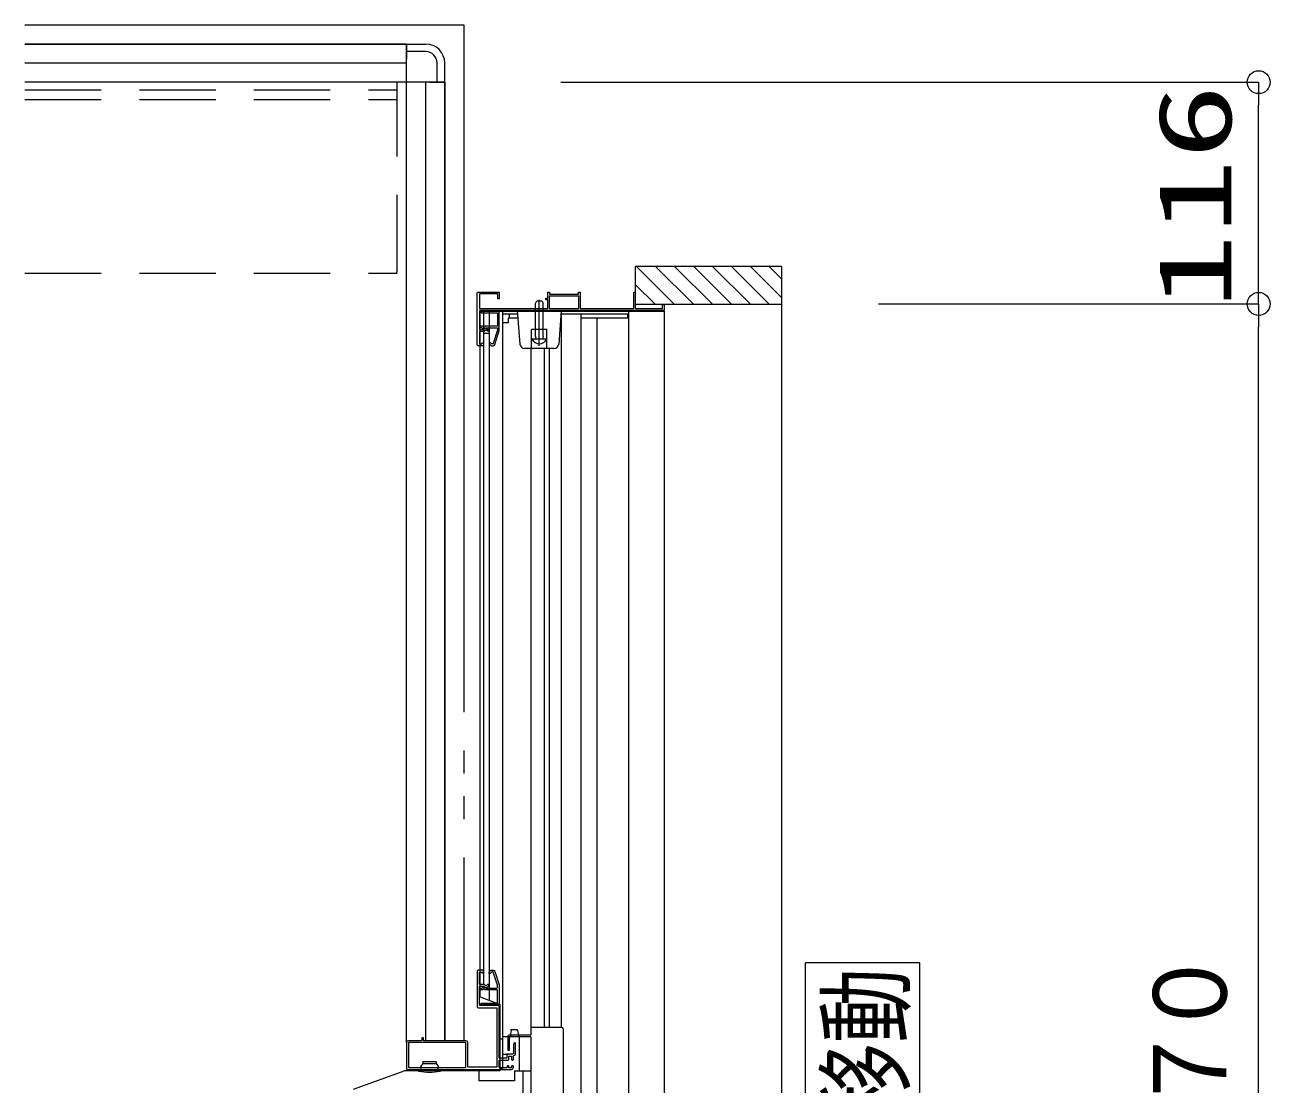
# Model space of a CAD drawing. Units: millimetres on the paper. Extents: x -305 to 305, y -152 to 152.
# Drawn here: x -3.43 to 29.19, y 76.34 to 104.07 of the extents above; entities that cross this region are included whole.
import ezdxf
from ezdxf.enums import TextEntityAlignment as Align

# ---------------------------------------------------------------- set-up
doc = ezdxf.new("R2010")
doc.units = ezdxf.units.MM
doc.linetypes.add('DASHED2', pattern=[3, 2, -1])
doc.linetypes.add('LONG_DOUBLE_CHAIN', pattern=[21.8, 18, -1, 0.6, -0.6, 0.6, -1])
doc.layers.add('0-0_0', color=7, linetype='Continuous', lineweight=9)
doc.layers.add('0-1_VIEW0001', color=7, linetype='Continuous', lineweight=9)
doc.styles.add('ＭＳ ゴシック', font='')
doc.styles.get('ＭＳ ゴシック').set_extended_font_data('MS Gothic')

# ---------------------------------------------------------------- blocks, each defined once
blk = doc.blocks.new('_ORIGIN')
at = {"layer": '0-0_0'}
blk.add_line((0, 0), (-1, 0), dxfattribs=at)
blk.add_circle((0, 0), 0.5, dxfattribs=at)

msp = doc.modelspace()

# ---------------------------------------------------------------- linework, layer by layer
at = {"layer": '0-1_VIEW0001', "linetype": 'LONG_DOUBLE_CHAIN'}
for p, q in [((-3.434, 104.074), (8.066, 104.074)), ((8.066, 104.074), (8.066, 77.474))]:
    msp.add_line(p, q, dxfattribs=at)
at = {"layer": '0-1_VIEW0001'}
for p, q in [((6.566, 103.574), (-3.434, 103.574)), ((-3.434, 103.574), (6.566, 103.574)), ((6.566, 77.424), (6.566, 103.574)), ((6.566, 103.574), (6.566, 103.174)), ((6.566, 103.574), (7.066, 103.574)), ((7.066, 103.374), (6.566, 103.374)), ((6.566, 103.074), (-3.434, 103.074)), ((7.366, 102.574), (7.366, 103.074)), ((7.566, 102.574), (7.566, 103.074)), ((7.566, 102.574), (-3.434, 102.574)), ((7.066, 77.474), (7.066, 102.574)), ((7.166, 102.574), (7.566, 102.574)), ((7.566, 77.474), (7.566, 102.574)), ((7.566, 102.574), (7.566, 77.474)), ((10.606, 102.574), (28.886, 102.574)), ((28.886, 97.369), (28.886, 101.974)), ((16.386, 97.749), (12.566, 97.749)), ((12.566, 96.649), (12.566, 97.749)), ((13.586, 96.749), (12.586, 97.749)), ((14.086, 96.749), (13.086, 97.749)), ((14.586, 96.749), (13.586, 97.749)), ((15.086, 96.749), (14.086, 97.749)), ((15.581, 96.749), (14.581, 97.749)), ((16.076, 96.749), (15.076, 97.749)), ((16.386, 96.933), (15.571, 97.749)), ((16.386, 97.428), (16.066, 97.749)), ((16.386, 97.749), (16.386, 37.274)), ((13.086, 96.749), (12.566, 97.269)), ((8.416, 95.699), (8.416, 97.059)), ((8.431, 97.074), (8.991, 97.074)), ((8.976, 96.899), (8.966, 96.899)), ((8.991, 97.074), (8.991, 96.914)), ((10.311, 96.979), (11.071, 96.979)), ((10.311, 96.649), (10.311, 96.979)), ((11.071, 97.074), (11.116, 97.074)), ((11.071, 97.024), (11.071, 97.074)), ((11.071, 96.979), (11.071, 96.649)), ((11.116, 97.074), (11.116, 96.649)), ((8.496, 96.574), (13.316, 96.574)), ((8.496, 78.624), (8.496, 96.574)), ((8.946, 96.584), (8.564, 96.584)), ((8.576, 96.574), (8.576, 78.949)), ((8.736, 78.531), (8.736, 96.574)), ((8.946, 96.599), (8.946, 96.584)), ((8.976, 96.599), (8.956, 96.599)), ((9.076, 96.574), (9.076, 76.749)), ((9.466, 96.599), (9.532, 95.714)), ((9.941, 95.919), (9.941, 96.779)), ((10.041, 95.674), (10.041, 96.873)), ((10.106, 96.849), (10.141, 96.779)), ((10.141, 95.919), (10.141, 96.779)), ((10.311, 96.649), (11.071, 96.649)), ((10.616, 96.599), (10.55, 95.714)), ((12.376, 96.574), (12.376, 40.294)), ((16.386, 96.749), (12.566, 96.749)), ((13.281, 96.749), (13.301, 96.749)), ((13.316, 96.574), (13.316, 41.469)), ((18.926, 96.769), (28.886, 96.769)), ((18.926, 96.769), (28.886, 96.769)), ((8.531, 96.539), (8.946, 96.539)), ((8.946, 96.539), (8.946, 96.189)), ((9.473, 96.504), (9.076, 96.504)), ((9.076, 96.279), (9.236, 96.279)), ((9.236, 96.279), (9.236, 96.396)), ((9.242, 96.404), (9.481, 96.404)), ((9.261, 96.404), (9.261, 96.504)), ((12.346, 96.504), (10.611, 96.504)), ((10.621, 77.824), (10.621, 96.504)), ((11.131, 96.504), (11.131, 59.449)), ((11.561, 59.449), (11.561, 96.404)), ((8.501, 96.174), (8.501, 96.173)), ((8.508, 96.159), (8.582, 96.119)), ((8.545, 96.189), (8.516, 96.189)), ((8.586, 96.168), (8.552, 96.187)), ((8.576, 95.999), (8.736, 95.999)), ((8.585, 96.098), (8.609, 96.121)), ((8.601, 96.114), (8.605, 96.114)), ((8.618, 96.184), (8.604, 96.17)), ((8.63, 96.079), (8.604, 96.053)), ((8.615, 96.118), (8.636, 96.139)), ((8.626, 96.129), (8.643, 96.129)), ((8.946, 96.189), (8.628, 96.189)), ((8.693, 96.055), (8.648, 96.081)), ((8.668, 96.122), (8.704, 96.101)), ((8.716, 96.079), (8.716, 96.068)), ((10.241, 96.099), (9.841, 96.099)), ((9.841, 95.599), (9.841, 96.099)), ((9.941, 95.919), (9.948, 95.878)), ((10.141, 95.919), (10.134, 95.878)), ((10.241, 95.599), (10.241, 96.099)), ((28.886, 38.874), (28.886, 96.169)), ((8.576, 95.674), (8.441, 95.674)), ((8.471, 95.724), (8.526, 95.724)), ((8.551, 95.749), (8.576, 95.749)), ((8.576, 95.734), (8.576, 95.689)), ((8.726, 95.749), (8.726, 95.73)), ((8.73, 95.719), (8.771, 95.678)), ((8.743, 95.764), (8.741, 95.764)), ((8.79, 95.723), (8.754, 95.759)), ((8.782, 95.674), (8.829, 95.674)), ((8.822, 95.719), (8.801, 95.719)), ((10.425, 95.599), (9.657, 95.599)), ((9.816, 95.6), (9.816, 77.624)), ((10.221, 95.849), (9.861, 95.849)), ((10.173, 95.599), (10.173, 77.824)), ((10.313, 77.824), (10.313, 95.599)), ((8.416, 79.299), (8.416, 78.364)), ((8.561, 79.324), (8.441, 79.324)), ((8.481, 79.274), (8.526, 79.274)), ((8.576, 79.264), (8.576, 79.309)), ((8.726, 79.249), (8.726, 79.268)), ((8.73, 79.278), (8.771, 79.319)), ((8.79, 79.274), (8.754, 79.238)), ((8.782, 79.324), (8.829, 79.324)), ((8.822, 79.279), (8.801, 79.279)), ((8.943, 78.925), (8.836, 79.268)), ((8.877, 79.289), (8.986, 78.938)), ((20.013, 79.511), (17.013, 79.511)), ((17.013, 55.511), (17.013, 79.511)), ((20.013, 55.511), (20.013, 79.511)), ((8.471, 78.959), (8.471, 79.264)), ((8.593, 78.949), (8.481, 78.949)), ((8.551, 79.249), (8.561, 79.249)), ((8.63, 78.919), (8.604, 78.944)), ((8.693, 78.943), (8.648, 78.916)), ((8.743, 79.234), (8.741, 79.234)), ((8.471, 78.409), (8.471, 78.894)), ((8.481, 78.904), (8.575, 78.904)), ((8.496, 78.624), (9.016, 78.424)), ((8.501, 78.824), (8.501, 78.825)), ((8.508, 78.838), (8.582, 78.879)), ((8.545, 78.809), (8.516, 78.809)), ((8.586, 78.83), (8.552, 78.811)), ((8.585, 78.899), (8.608, 78.876)), ((8.601, 78.884), (8.605, 78.884)), ((8.618, 78.813), (8.604, 78.827)), ((8.615, 78.879), (8.636, 78.858)), ((8.626, 78.869), (8.642, 78.869)), ((8.931, 78.809), (8.628, 78.809)), ((8.647, 78.854), (8.931, 78.854)), ((8.667, 78.876), (8.703, 78.897)), ((8.716, 78.918), (8.716, 78.93)), ((8.946, 78.869), (8.946, 78.908)), ((8.946, 78.474), (8.946, 78.794)), ((8.991, 78.908), (8.991, 78.414)), ((8.441, 78.339), (8.931, 78.339)), ((8.976, 78.399), (8.481, 78.399)), ((8.531, 78.459), (8.931, 78.459)), ((8.93, 78.414), (8.564, 78.414)), ((8.931, 78.339), (8.931, 76.784)), ((8.976, 78.399), (8.956, 78.399)), ((8.991, 77.019), (8.991, 78.384)), ((9.016, 76.699), (9.016, 78.424)), ((9.288, 77.664), (9.283, 77.639)), ((9.283, 77.639), (9.283, 77.574)), ((9.303, 77.736), (9.288, 77.664)), ((9.479, 77.736), (9.473, 77.764)), ((9.493, 77.664), (9.479, 77.736)), ((9.498, 77.639), (9.493, 77.664)), ((9.498, 77.639), (9.498, 77.574)), ((10.626, 77.824), (9.816, 77.824)), ((10.666, 77.782), (10.666, 58.199)), ((6.566, 77.424), (6.566, 76.739)), ((6.611, 77.414), (6.611, 76.789)), ((6.611, 77.414), (6.611, 76.789)), ((6.951, 77.474), (6.616, 77.474)), ((8.106, 77.429), (6.626, 77.429)), ((8.106, 77.429), (6.626, 77.429)), ((6.966, 77.539), (6.966, 77.489)), ((6.996, 77.549), (6.976, 77.549)), ((7.006, 77.489), (7.006, 77.539)), ((8.116, 77.474), (7.021, 77.474)), ((8.121, 76.789), (8.121, 77.414)), ((8.121, 76.789), (8.121, 77.414)), ((8.166, 76.784), (8.166, 77.424)), ((9.016, 77.524), (9.076, 77.524)), ((9.816, 77.574), (9.076, 77.574)), ((9.215, 77.574), (9.215, 77.239)), ((9.816, 77.624), (9.265, 77.624)), ((9.265, 77.239), (9.265, 77.559)), ((9.366, 77.374), (9.366, 77.139)), ((9.388, 77.416), (9.368, 77.382)), ((9.416, 77.134), (9.416, 77.409)), ((9.516, 77.574), (9.516, 76.689)), ((9.816, 77.574), (9.816, 57.499)), ((9.181, 77.019), (8.991, 77.019)), ((9.076, 77.124), (9.226, 77.124)), ((9.191, 77.109), (9.191, 77.029)), ((9.351, 77.124), (9.206, 77.124)), ((9.23, 77.224), (9.25, 77.224)), ((9.241, 76.984), (9.241, 77.064)), ((9.251, 77.074), (9.306, 77.074)), ((9.316, 77.064), (9.316, 76.984)), ((9.366, 76.984), (9.366, 77.07)), ((6.515, 76.683), (5.164, 76.201)), ((8.454, 76.689), (6.548, 76.689)), ((6.581, 76.724), (9.316, 76.724)), ((6.626, 76.774), (8.106, 76.774)), ((6.626, 76.774), (8.106, 76.774)), ((6.866, 76.724), (6.866, 76.704)), ((6.991, 76.874), (6.931, 76.795)), ((6.948, 76.739), (6.948, 76.758)), ((6.991, 76.924), (6.991, 76.874)), ((7.341, 76.924), (6.991, 76.924)), ((6.991, 76.874), (7.341, 76.874)), ((7.341, 76.924), (7.341, 76.874)), ((7.341, 76.874), (7.4, 76.795)), ((7.383, 76.739), (7.383, 76.758)), ((7.466, 76.724), (7.466, 76.704)), ((8.931, 76.784), (8.166, 76.784)), ((8.454, 76.689), (8.454, 76.424)), ((8.991, 76.774), (9.191, 76.774)), ((9.016, 76.749), (9.076, 76.749)), ((9.201, 76.804), (9.201, 76.784)), ((9.226, 76.819), (9.216, 76.819)), ((9.241, 76.774), (9.241, 76.804)), ((9.306, 76.764), (9.251, 76.764)), ((9.316, 76.804), (9.316, 76.774)), ((9.331, 76.969), (9.351, 76.969)), ((9.351, 76.819), (9.331, 76.819)), ((9.366, 76.774), (9.366, 76.804)), ((9.391, 76.689), (9.816, 76.689))]:
    msp.add_line(p, q, dxfattribs=at)
at = {"layer": '0-1_VIEW0001', "color": 6, "linetype": 'DASHED2'}
for p, q in [((6.316, 97.624), (6.316, 102.574)), ((-3.434, 102.374), (6.316, 102.374)), ((-3.434, 102.124), (6.316, 102.124)), ((-3.434, 97.574), (6.316, 97.574))]:
    msp.add_line(p, q, dxfattribs=at)
at = {"layer": '0-1_VIEW0001', "color": 5}
msp.add_line((9.616, 40.495), (9.616, 76.689), dxfattribs=at)
at = {"layer": '0-1_VIEW0001'}
for points in [[(8.416, 97.059), (8.42, 97.069), (8.431, 97.074)], [(8.951, 96.914), (8.951, 97.029), (8.471, 97.029)], [(8.471, 97.029), (8.471, 96.649), (10.266, 96.649), (10.266, 96.874), (10.216, 96.874)], [(8.966, 96.899), (8.955, 96.903), (8.951, 96.914)], [(8.991, 96.914), (8.987, 96.903), (8.976, 96.899)], [(10.216, 96.874), (10.216, 96.919), (10.266, 96.919)], [(10.266, 96.919), (10.266, 97.074), (10.311, 97.074)], [(10.311, 97.074), (10.311, 97.024), (11.071, 97.024)], [(11.116, 96.649), (12.521, 96.649), (12.521, 97.074), (12.566, 97.074)], [(13.316, 96.749), (13.316, 96.599), (8.471, 96.599), (8.471, 96.094), (8.575, 96.094)], [(8.553, 96.589), (8.503, 96.581), (8.531, 96.539)], [(8.564, 96.584), (8.558, 96.585), (8.553, 96.589)], [(8.877, 95.709), (8.991, 96.074), (8.991, 96.599)], [(9.941, 96.779), (9.976, 96.849), (10.106, 96.849)], [(12.566, 96.649), (13.266, 96.649), (13.266, 96.749)], [(9.242, 96.404), (9.24, 96.404), (9.238, 96.403), (9.236, 96.4), (9.236, 96.398), (9.236, 96.396)], [(11.131, 96.404), (12.361, 96.404), (12.361, 96.489)], [(8.593, 96.049), (8.471, 96.049), (8.471, 95.724)], [(8.516, 96.189), (8.505, 96.184), (8.501, 96.174)], [(8.501, 96.173), (8.503, 96.165), (8.508, 96.159)], [(8.552, 96.187), (8.548, 96.188), (8.545, 96.189)], [(8.575, 96.094), (8.581, 96.095), (8.585, 96.098)], [(8.582, 96.119), (8.591, 96.115), (8.601, 96.114)], [(8.604, 96.17), (8.595, 96.166), (8.586, 96.168)], [(8.604, 96.053), (8.599, 96.05), (8.593, 96.049)], [(8.605, 96.114), (8.61, 96.115), (8.615, 96.118)], [(8.609, 96.121), (8.617, 96.127), (8.626, 96.129)], [(8.628, 96.189), (8.623, 96.188), (8.618, 96.184)], [(8.648, 96.081), (8.639, 96.083), (8.63, 96.079)], [(8.636, 96.139), (8.641, 96.143), (8.647, 96.144)], [(8.643, 96.129), (8.656, 96.127), (8.668, 96.122)], [(8.647, 96.144), (8.946, 96.144), (8.946, 96.081), (8.836, 95.729)], [(8.716, 96.068), (8.709, 96.055), (8.693, 96.055)], [(8.704, 96.101), (8.713, 96.092), (8.716, 96.079)], [(8.441, 95.674), (8.423, 95.681), (8.416, 95.699)], [(8.526, 95.724), (8.533, 95.727), (8.536, 95.734), (8.54, 95.744), (8.551, 95.749)], [(8.741, 95.764), (8.73, 95.759), (8.726, 95.749)], [(8.726, 95.73), (8.727, 95.724), (8.73, 95.719)], [(8.754, 95.759), (8.749, 95.763), (8.743, 95.764)], [(8.771, 95.678), (8.776, 95.675), (8.782, 95.674)], [(8.801, 95.719), (8.795, 95.72), (8.79, 95.723)], [(8.836, 95.729), (8.831, 95.722), (8.822, 95.719)], [(8.829, 95.674), (8.859, 95.683), (8.877, 95.709)], [(8.441, 79.324), (8.423, 79.316), (8.416, 79.299)], [(8.471, 79.264), (8.474, 79.271), (8.481, 79.274)], [(8.526, 79.274), (8.533, 79.271), (8.536, 79.264), (8.54, 79.253), (8.551, 79.249)], [(8.576, 79.309), (8.571, 79.319), (8.561, 79.324)], [(8.726, 79.268), (8.727, 79.273), (8.73, 79.278)], [(8.771, 79.319), (8.776, 79.323), (8.782, 79.324)], [(8.801, 79.279), (8.795, 79.278), (8.79, 79.274)], [(8.836, 79.268), (8.831, 79.276), (8.822, 79.279)], [(8.829, 79.324), (8.859, 79.314), (8.877, 79.289)], [(8.481, 78.949), (8.474, 78.952), (8.471, 78.959)], [(8.561, 79.249), (8.571, 79.253), (8.576, 79.264)], [(8.604, 78.944), (8.599, 78.948), (8.593, 78.949)], [(8.716, 78.93), (8.708, 78.943), (8.693, 78.943)], [(8.741, 79.234), (8.73, 79.238), (8.726, 79.249)], [(8.754, 79.238), (8.749, 79.235), (8.743, 79.234)], [(8.471, 78.894), (8.474, 78.901), (8.481, 78.904)], [(8.501, 78.825), (8.503, 78.833), (8.508, 78.838)], [(8.516, 78.809), (8.505, 78.813), (8.501, 78.824)], [(8.552, 78.811), (8.548, 78.809), (8.545, 78.809)], [(8.575, 78.904), (8.58, 78.903), (8.585, 78.899)], [(8.582, 78.879), (8.591, 78.882), (8.601, 78.884)], [(8.604, 78.827), (8.595, 78.831), (8.586, 78.83)], [(8.605, 78.884), (8.61, 78.883), (8.615, 78.879)], [(8.608, 78.876), (8.617, 78.871), (8.626, 78.869)], [(8.628, 78.809), (8.623, 78.81), (8.618, 78.813)], [(8.648, 78.916), (8.638, 78.914), (8.63, 78.919)], [(8.636, 78.858), (8.641, 78.855), (8.647, 78.854)], [(8.642, 78.869), (8.655, 78.87), (8.667, 78.876)], [(8.703, 78.897), (8.712, 78.906), (8.716, 78.918)], [(8.931, 78.854), (8.941, 78.858), (8.946, 78.869)], [(8.946, 78.794), (8.941, 78.804), (8.931, 78.809)], [(8.946, 78.908), (8.945, 78.917), (8.943, 78.925)], [(8.986, 78.938), (8.99, 78.924), (8.991, 78.908)], [(8.416, 78.364), (8.423, 78.346), (8.441, 78.339)], [(8.481, 78.399), (8.474, 78.402), (8.471, 78.409)], [(8.553, 78.409), (8.503, 78.416), (8.531, 78.459)], [(8.564, 78.414), (8.558, 78.412), (8.553, 78.409)], [(8.956, 78.399), (8.948, 78.401), (8.943, 78.406), (8.937, 78.412), (8.93, 78.414)], [(8.931, 78.459), (8.941, 78.463), (8.946, 78.474)], [(8.991, 78.414), (8.986, 78.403), (8.976, 78.399)], [(8.991, 78.384), (8.986, 78.394), (8.976, 78.399)], [(9.303, 77.736), (9.308, 77.764), (9.473, 77.764)], [(6.616, 77.474), (6.58, 77.459), (6.566, 77.424)], [(6.966, 77.489), (6.961, 77.478), (6.951, 77.474)], [(6.976, 77.549), (6.969, 77.546), (6.966, 77.539)], [(7.006, 77.539), (7.003, 77.546), (6.996, 77.549)], [(7.021, 77.474), (7.01, 77.478), (7.006, 77.489)], [(8.166, 77.424), (8.151, 77.459), (8.116, 77.474)], [(9.368, 77.382), (9.366, 77.378), (9.366, 77.374)], [(9.416, 77.409), (9.405, 77.423), (9.388, 77.416)], [(9.191, 77.029), (9.188, 77.022), (9.181, 77.019)], [(9.206, 77.124), (9.195, 77.119), (9.191, 77.109)], [(9.226, 76.969), (9.236, 76.973), (9.241, 76.984)], [(9.241, 77.064), (9.244, 77.071), (9.251, 77.074)], [(9.306, 77.074), (9.313, 77.071), (9.316, 77.064)], [(9.316, 76.984), (9.32, 76.973), (9.331, 76.969)], [(9.366, 77.139), (9.361, 77.128), (9.351, 77.124)], [(9.351, 76.969), (9.361, 76.973), (9.366, 76.984)], [(9.366, 77.07), (9.369, 77.08), (9.377, 77.085), (9.405, 77.103), (9.416, 77.134)], [(6.566, 76.739), (6.57, 76.728), (6.581, 76.724)], [(6.566, 76.689), (6.566, 76.699), (9.016, 76.699)], [(9.391, 76.689), (9.391, 76.424), (8.454, 76.424)], [(8.991, 76.774), (8.991, 76.969), (9.226, 76.969)], [(9.201, 76.784), (9.198, 76.777), (9.191, 76.774)], [(9.216, 76.819), (9.205, 76.814), (9.201, 76.804)], [(9.241, 76.804), (9.236, 76.814), (9.226, 76.819)], [(9.251, 76.764), (9.244, 76.767), (9.241, 76.774)], [(9.316, 76.774), (9.313, 76.767), (9.306, 76.764)], [(9.331, 76.819), (9.32, 76.814), (9.316, 76.804)], [(9.316, 76.724), (9.351, 76.738), (9.366, 76.774)], [(9.366, 76.804), (9.361, 76.814), (9.351, 76.819)]]:
    msp.add_lwpolyline(points, dxfattribs=at)
for centre, radius, start, end in [((7.066, 103.074), 0.5, 0, 90), ((7.066, 103.074), 0.3, 0, 90), ((12.346, 96.489), 0.015, 0, 90), ((9.657, 95.724), 0.125, 184.2892, 270), ((9.861, 95.841), 0.0077, 90, 207.281), ((10.041, 95.934), 0.21, 207.281, 332.719), ((9.924, 95.874), 0.025, 270, 10.091), ((10.158, 95.874), 0.025, 169.909, 270), ((10.221, 95.841), 0.0077, 332.719, 90), ((10.425, 95.724), 0.125, 270, 355.7108), ((10.626, 77.784), 0.04, 0, 90), ((6.626, 77.414), 0.015, 90, 180), ((6.626, 77.414), 0.015, 90, 180), ((8.106, 77.414), 0.015, 0, 90), ((8.106, 77.414), 0.015, 0, 90), ((9.265, 77.574), 0.05, 90, 180), ((9.28, 77.559), 0.015, 90, 180), ((9.23, 77.239), 0.015, 180, 270), ((9.25, 77.239), 0.015, 270, 0), ((6.548, 76.589), 0.1, 90, 109.6538), ((6.626, 76.789), 0.015, 180, 270), ((6.626, 76.789), 0.015, 180, 270), ((6.891, 76.704), 0.025, 180, 257.576), ((7.166, 77.952), 1.303, 257.576, 282.424), ((6.943, 76.786), 0.015, 142.8391, 250.5288), ((6.933, 76.739), 0.015, 270, 0), ((6.933, 76.758), 0.015, 0, 70.5288), ((7.398, 76.758), 0.015, 109.4712, 180), ((7.398, 76.739), 0.015, 180, 270), ((7.388, 76.786), 0.015, 289.4712, 37.1609), ((7.441, 76.704), 0.025, 282.424, 0), ((8.106, 76.789), 0.015, 270, 0), ((8.106, 76.789), 0.015, 270, 0)]:
    msp.add_arc(centre, radius, start, end, dxfattribs=at)
at = {"layer": '0-1_VIEW0001', "color": 6, "linetype": 'DASHED2'}
msp.add_arc((6.266, 97.624), 0.05, 270, 0, dxfattribs=at)

# ---------------------------------------------------------------- block references
at = {"layer": '0-1_VIEW0001', "xscale": 0.6, "yscale": 0.6}
for p, rotation in [((28.886, 102.574), 90), ((28.886, 96.769), 270), ((28.886, 96.769), 90)]:
    msp.add_blockref('_ORIGIN', p, dxfattribs=dict(at, rotation=rotation))

# ---------------------------------------------------------------- texts
at = {"layer": '0-1_VIEW0001', "style": 'ＭＳ ゴシック'}
for s, width, p in [('116', 1.5, (28.747, 96.636)), ('０', 0.9, (28.62, 77.541)), ('ドア位置ＢＲ\u3000２００移動', 0.75, (20.132, 55.797)), ('７', 0.9, (28.62, 75.553))]:
    msp.add_text(s, height=1.921, rotation=90, dxfattribs=dict(at, width=width)).set_placement(p, align=Align.BOTTOM_LEFT)

doc.saveas('drawing.dxf')
